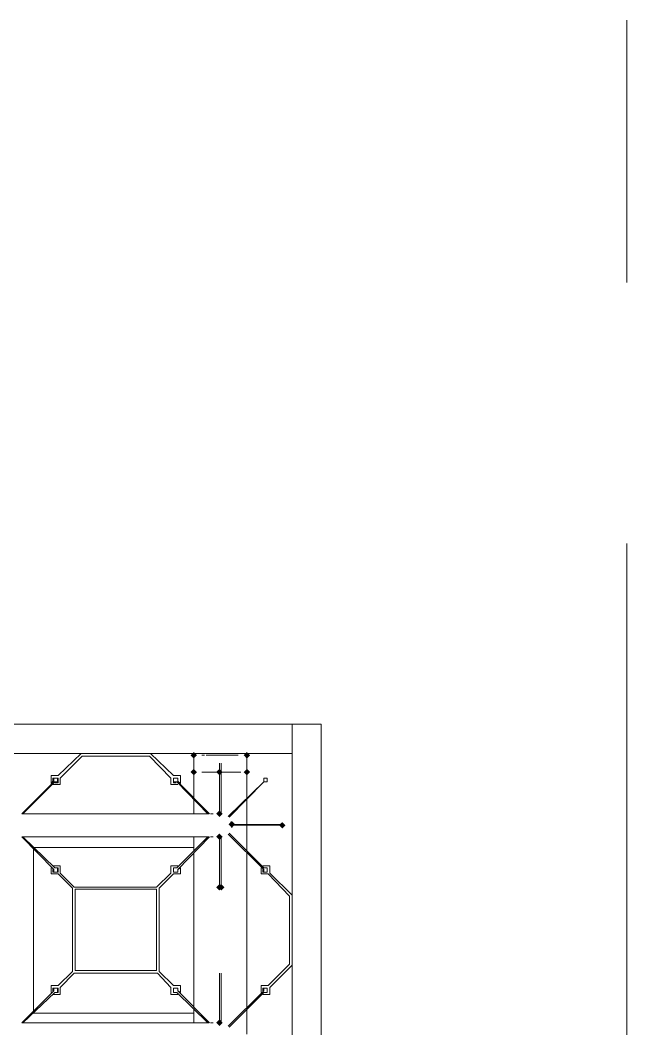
# Model space of a CAD drawing. Header units: millimetres. Extents: x -4415 to 173792, y -78716 to 47289.
# Drawn here: x 44444 to 45179, y -4336 to -3113 of the extents above; entities that cross this region are included whole.
import ezdxf

# ---------------------------------------------------------------- set-up
doc = ezdxf.new("R2010")
doc.units = ezdxf.units.MM

msp = doc.modelspace()

# ---------------------------------------------------------------- hatches: boundary and pattern name
h = msp.add_hatch(color=0)
h.dxf.hatch_style = 2
h.paths.add_polyline_path([(44654.3, -4008.2), (44650.4, -4004.2), (44654.3, -4000.3), (44658.3, -4004.2)])
h = msp.add_hatch(color=0)
h.dxf.hatch_style = 2
h.paths.add_polyline_path([(44718.7, -4008.2), (44714.8, -4004.2), (44718.7, -4000.3), (44722.7, -4004.2)])
h = msp.add_hatch(color=0)
h.dxf.hatch_style = 2
h.paths.add_polyline_path([(44654.3, -4028.6), (44650.4, -4024.6), (44654.3, -4020.7), (44658.3, -4024.6)])
h = msp.add_hatch(color=0)
h.dxf.hatch_style = 2
h.paths.add_polyline_path([(44654.3, -4028.6), (44650.4, -4024.6), (44654.3, -4020.7), (44658.3, -4024.6)])
h = msp.add_hatch(color=0)
h.dxf.hatch_style = 2
h.paths.add_polyline_path([(44685.5, -4028.6), (44681.5, -4024.6), (44685.5, -4020.7), (44689.4, -4024.6)])
h = msp.add_hatch(color=0)
h.dxf.hatch_style = 2
h.paths.add_polyline_path([(44718.7, -4028.6), (44714.8, -4024.6), (44718.7, -4020.7), (44722.7, -4024.6)])
h = msp.add_hatch(color=0)
h.dxf.hatch_style = 2
h.paths.add_polyline_path([(44718.7, -4028.6), (44714.8, -4024.6), (44718.7, -4020.7), (44722.7, -4024.6)])
h = msp.add_hatch(color=0)
h.dxf.hatch_style = 2
h.paths.add_polyline_path([(44685.5, -4079), (44681.5, -4075.1), (44685.5, -4071.1), (44689.4, -4075.1)])
h = msp.add_hatch(color=0)
h.dxf.hatch_style = 2
h.paths.add_polyline_path([(44700.5, -4091.9), (44696.5, -4088), (44700.5, -4084), (44704.5, -4088)])
h = msp.add_hatch(color=0)
h.dxf.hatch_style = 2
h.paths.add_polyline_path([(44761.7, -4093), (44757.7, -4089), (44761.7, -4085.1), (44765.6, -4089)])
h = msp.add_hatch(color=0)
h.dxf.hatch_style = 2
h.paths.add_polyline_path([(44761.7, -4093), (44757.7, -4089), (44761.7, -4085.1), (44765.6, -4089)])
h = msp.add_hatch(color=0)
h.dxf.hatch_style = 2
h.paths.add_polyline_path([(44685.5, -4107), (44681.5, -4103), (44685.5, -4099), (44689.4, -4103)])
h = msp.add_hatch(color=0)
h.dxf.hatch_style = 2
h.paths.add_polyline_path([(44685.5, -4168.1), (44681.5, -4164.2), (44685.5, -4160.2), (44689.4, -4164.2)])
h = msp.add_hatch(color=0)
h.dxf.hatch_style = 2
h.paths.add_polyline_path([(44687.6, -4168.1), (44683.6, -4164.2), (44687.6, -4160.2), (44691.6, -4164.2)])
h = msp.add_hatch(color=0)
h.dxf.hatch_style = 2
h.paths.add_polyline_path([(44685.5, -4332.4), (44681.5, -4328.4), (44685.5, -4324.4), (44689.4, -4328.4)])

# ---------------------------------------------------------------- linework, layer by layer
at = {"color": 0, "lineweight": 0}
for points in [[(45179.3, -3113.2), (45179.3, -3431)], [(45179.3, -3747.7), (45179.3, -5653.1)], [(43837.4, -3966.7), (44773.5, -3966.7)], [(44773.5, -3966.7), (44773.5, -4002.1)], [(44808.9, -3966.7), (44773.5, -3966.7)], [(44773.5, -3966.7), (44773.5, -5482.4)], [(44808.9, -3966.7), (44808.9, -5482.4)], [(43837.4, -4002.1), (44773.5, -4002.1)], [(44518, -4002.1), (44490.1, -4028.9)], [(44492.2, -4032.1), (44519.1, -4005.3)], [(44601.7, -4002.1), (44518, -4002.1)], [(44519.1, -4005.3), (44600.7, -4005.3)], [(44600.7, -4005.3), (44626.4, -4032.1)], [(44629.6, -4028.9), (44601.7, -4002.1)], [(44654.3, -4024.6), (44654.3, -4004.2)], [(44667.2, -4004.2), (44664, -4004.2)], [(44672.6, -4004.2), (44669.4, -4004.2)], [(44675.8, -4004.2), (44672.6, -4004.2)], [(44679, -4004.2), (44675.8, -4004.2)], [(44682.2, -4004.2), (44679, -4004.2)], [(44685.5, -4004.2), (44682.2, -4004.2)], [(44688.7, -4004.2), (44685.5, -4004.2)], [(44691.9, -4004.2), (44688.7, -4004.2)], [(44695.1, -4004.2), (44691.9, -4004.2)], [(44698.3, -4004.2), (44695.1, -4004.2)], [(44701.6, -4004.2), (44698.3, -4004.2)], [(44704.8, -4004.2), (44701.6, -4004.2)], [(44708, -4004.2), (44704.8, -4004.2)], [(44718.7, -4004.2), (44718.7, -4024.6)], [(44685.5, -4075.1), (44685.5, -4013.9)], [(44687.6, -4013.9), (44687.6, -4075.1)], [(44490.1, -4028.9), (44481.5, -4028.9)], [(44481.5, -4028.9), (44481.5, -4038.6)], [(44483.6, -4035.4), (44483.6, -4032.1)], [(44483.6, -4032.1), (44490.1, -4032.1)], [(44484.7, -4032.1), (44489, -4032.1)], [(44484.7, -4036.4), (44484.7, -4032.1)], [(44489, -4032.1), (44489, -4036.4)], [(44490.1, -4032.1), (44490.1, -4037.5)], [(44492.2, -4039.7), (44492.2, -4032.1)], [(44626.4, -4032.1), (44626.4, -4039.7)], [(44638.2, -4028.9), (44629.6, -4028.9)], [(44629.6, -4037.5), (44629.6, -4032.1)], [(44629.6, -4032.1), (44635, -4032.1)], [(44629.6, -4032.1), (44635, -4032.1)], [(44629.6, -4036.4), (44629.6, -4032.1)], [(44635, -4032.1), (44635, -4035.4)], [(44635, -4032.1), (44635, -4036.4)], [(44638.2, -4038.6), (44638.2, -4028.9)], [(44654.3, -4055.8), (44654.3, -4024.6)], [(44667.2, -4024.6), (44664, -4024.6)], [(44670.4, -4024.6), (44667.2, -4024.6)], [(44672.6, -4024.6), (44669.4, -4024.6)], [(44673.6, -4024.6), (44670.4, -4024.6)], [(44675.8, -4024.6), (44672.6, -4024.6)], [(44676.9, -4024.6), (44673.6, -4024.6)], [(44679, -4024.6), (44675.8, -4024.6)], [(44680.1, -4024.6), (44676.9, -4024.6)], [(44682.2, -4024.6), (44679, -4024.6)], [(44683.3, -4024.6), (44680.1, -4024.6)], [(44685.5, -4024.6), (44682.2, -4024.6)], [(44691.9, -4024.6), (44688.7, -4024.6)], [(44694, -4024.6), (44689.8, -4024.6)], [(44695.1, -4024.6), (44691.9, -4024.6)], [(44697.3, -4024.6), (44694, -4024.6)], [(44698.3, -4024.6), (44695.1, -4024.6)], [(44701.6, -4024.6), (44698.3, -4024.6)], [(44702.6, -4024.6), (44699.4, -4024.6)], [(44704.8, -4024.6), (44701.6, -4024.6)], [(44705.9, -4024.6), (44702.6, -4024.6)], [(44708, -4024.6), (44704.8, -4024.6)], [(44711.2, -4024.6), (44708, -4024.6)], [(44718.7, -4024.6), (44718.7, -4055.8)], [(44739.1, -4032.1), (44743.4, -4032.1)], [(44739.1, -4036.4), (44739.1, -4032.1)], [(44743.4, -4032.1), (44743.4, -4036.4)], [(44446.1, -4075.1), (44484.7, -4036.4)], [(44485.8, -4036.4), (44447.1, -4075.1)], [(44481.5, -4038.6), (44483.6, -4035.4)], [(44483.6, -4039.7), (44492.2, -4039.7)], [(44489, -4036.4), (44485.8, -4036.4)], [(44490.1, -4037.5), (44485.8, -4037.5)], [(44626.4, -4039.7), (44635, -4039.7)], [(44633.9, -4036.4), (44629.6, -4036.4)], [(44632.9, -4037.5), (44629.6, -4037.5)], [(44671.5, -4075.1), (44633.9, -4036.4)], [(44635, -4035.4), (44638.2, -4038.6)], [(44635, -4036.4), (44673.6, -4075.1)], [(44696.2, -4078.3), (44739.1, -4036.4)], [(44739.1, -4036.4), (44697.3, -4079.4)], [(44743.4, -4036.4), (44739.1, -4036.4)], [(44654.3, -4075.1), (44654.3, -4056.8)], [(44718.7, -4056.8), (44718.7, -4088)], [(44446.1, -4075.1), (44450.4, -4075.1)], [(44450.4, -4075.1), (44453.6, -4075.1)], [(44453.6, -4075.1), (44457.9, -4075.1)], [(44457.9, -4075.1), (44462.2, -4075.1)], [(44462.2, -4075.1), (44466.5, -4075.1)], [(44466.5, -4075.1), (44470.8, -4075.1)], [(44470.8, -4075.1), (44476.1, -4075.1)], [(44476.1, -4075.1), (44480.4, -4075.1)], [(44480.4, -4075.1), (44486.9, -4075.1)], [(44486.9, -4075.1), (44492.2, -4075.1)], [(44492.2, -4075.1), (44497.6, -4075.1)], [(44497.6, -4075.1), (44504, -4075.1)], [(44504, -4075.1), (44510.5, -4075.1)], [(44510.5, -4075.1), (44516.9, -4075.1)], [(44516.9, -4075.1), (44522.3, -4075.1)], [(44522.3, -4075.1), (44528.7, -4075.1)], [(44528.7, -4075.1), (44536.2, -4075.1)], [(44536.2, -4075.1), (44542.7, -4075.1)], [(44542.7, -4075.1), (44549.1, -4075.1)], [(44549.1, -4075.1), (44556.6, -4075.1)], [(44556.6, -4075.1), (44563.1, -4075.1)], [(44563.1, -4075.1), (44569.5, -4075.1)], [(44569.5, -4075.1), (44577, -4075.1)], [(44577, -4075.1), (44583.5, -4075.1)], [(44583.5, -4075.1), (44589.9, -4075.1)], [(44589.9, -4075.1), (44596.4, -4075.1)], [(44596.4, -4075.1), (44602.8, -4075.1)], [(44602.8, -4075.1), (44609.2, -4075.1)], [(44609.2, -4075.1), (44614.6, -4075.1)], [(44614.6, -4075.1), (44621, -4075.1)], [(44621, -4075.1), (44626.4, -4075.1)], [(44626.4, -4075.1), (44632.9, -4075.1)], [(44632.9, -4075.1), (44638.2, -4075.1)], [(44638.2, -4075.1), (44643.6, -4075.1)], [(44643.6, -4075.1), (44649, -4075.1)], [(44649, -4075.1), (44653.3, -4075.1)], [(44653.3, -4075.1), (44657.5, -4075.1)], [(44657.5, -4075.1), (44661.8, -4075.1)], [(44661.8, -4075.1), (44666.1, -4075.1)], [(44666.1, -4075.1), (44669.4, -4075.1)], [(44669.4, -4075.1), (44672.6, -4075.1)], [(44674.7, -4075.1), (44677.9, -4075.1)], [(44700.5, -4088), (44699.4, -4084.7)], [(44700.5, -4088), (44761.7, -4088)], [(44700.5, -4092.3), (44700.5, -4089)], [(44761.7, -4089), (44700.5, -4089)], [(44718.7, -4089), (44718.7, -4120.2)], [(44450.4, -4103), (44446.1, -4103)], [(44484.7, -4142.7), (44446.1, -4103)], [(44447.1, -4103), (44485.8, -4140.6)], [(44453.6, -4103), (44450.4, -4103)], [(44457.9, -4103), (44453.6, -4103)], [(44462.2, -4103), (44457.9, -4103)], [(44466.5, -4103), (44462.2, -4103)], [(44470.8, -4103), (44466.5, -4103)], [(44476.1, -4103), (44470.8, -4103)], [(44480.4, -4103), (44476.1, -4103)], [(44486.9, -4103), (44480.4, -4103)], [(44492.2, -4103), (44486.9, -4103)], [(44497.6, -4103), (44492.2, -4103)], [(44504, -4103), (44497.6, -4103)], [(44510.5, -4103), (44504, -4103)], [(44516.9, -4103), (44510.5, -4103)], [(44522.3, -4103), (44516.9, -4103)], [(44528.7, -4103), (44522.3, -4103)], [(44536.2, -4103), (44528.7, -4103)], [(44542.7, -4103), (44536.2, -4103)], [(44549.1, -4103), (44542.7, -4103)], [(44556.6, -4103), (44549.1, -4103)], [(44563.1, -4103), (44556.6, -4103)], [(44569.5, -4103), (44563.1, -4103)], [(44577, -4103), (44569.5, -4103)], [(44583.5, -4103), (44577, -4103)], [(44589.9, -4103), (44583.5, -4103)], [(44596.4, -4103), (44589.9, -4103)], [(44602.8, -4103), (44596.4, -4103)], [(44609.2, -4103), (44602.8, -4103)], [(44614.6, -4103), (44609.2, -4103)], [(44621, -4103), (44614.6, -4103)], [(44626.4, -4103), (44621, -4103)], [(44632.9, -4103), (44626.4, -4103)], [(44638.2, -4103), (44632.9, -4103)], [(44633.9, -4140.6), (44671.5, -4103)], [(44673.6, -4103), (44635, -4142.7)], [(44643.6, -4103), (44638.2, -4103)], [(44649, -4103), (44643.6, -4103)], [(44653.3, -4103), (44649, -4103)], [(44657.5, -4103), (44653.3, -4103)], [(44654.3, -4120.2), (44654.3, -4103)], [(44661.8, -4103), (44657.5, -4103)], [(44666.1, -4103), (44661.8, -4103)], [(44669.4, -4103), (44666.1, -4103)], [(44672.6, -4103), (44669.4, -4103)], [(44677.9, -4103), (44674.7, -4103)], [(44685.5, -4164.2), (44685.5, -4103)], [(44687.6, -4103), (44687.6, -4164.2)], [(44739.1, -4142.7), (44696.2, -4099.8)], [(44697.3, -4098.7), (44739.1, -4140.6)], [(44460, -4115.9), (44654.3, -4115.9)], [(44460, -4315.5), (44460, -4116.9)], [(44654.3, -4310.2), (44654.3, -4122.3)], [(44718.7, -4122.3), (44718.7, -4310.2)], [(44481.5, -4148.1), (44481.5, -4140.6)], [(44483.6, -4138.4), (44492.2, -4138.4)], [(44483.6, -4142.7), (44483.6, -4145.9)], [(44484.7, -4145.9), (44484.7, -4142.7)], [(44490.1, -4140.6), (44485.8, -4140.6)], [(44485.8, -4140.6), (44489, -4140.6)], [(44489, -4140.6), (44489, -4145.9)], [(44490.1, -4145.9), (44490.1, -4140.6)], [(44492.2, -4138.4), (44492.2, -4147)], [(44626.4, -4138.4), (44635, -4138.4)], [(44626.4, -4147), (44626.4, -4138.4)], [(44629.6, -4140.6), (44629.6, -4145.9)], [(44632.9, -4140.6), (44629.6, -4140.6)], [(44629.6, -4140.6), (44633.9, -4140.6)], [(44629.6, -4145.9), (44629.6, -4140.6)], [(44635, -4142.7), (44638.2, -4140.6)], [(44635, -4145.9), (44635, -4142.7)], [(44635, -4142.7), (44635, -4145.9)], [(44638.2, -4140.6), (44638.2, -4148.1)], [(44735.9, -4140.6), (44735.9, -4148.1)], [(44746.6, -4138.4), (44738.1, -4138.4)], [(44738.1, -4145.9), (44738.1, -4142.7)], [(44739.1, -4140.6), (44743.4, -4140.6)], [(44739.1, -4145.9), (44739.1, -4142.7)], [(44740.2, -4140.6), (44743.4, -4140.6)], [(44743.4, -4140.6), (44743.4, -4145.9)], [(44743.4, -4140.6), (44743.4, -4145.9)], [(44746.6, -4147), (44746.6, -4138.4)], [(44490.1, -4148.1), (44481.5, -4148.1)], [(44483.6, -4145.9), (44490.1, -4145.9)], [(44489, -4145.9), (44484.7, -4145.9)], [(44507.3, -4165.3), (44490.1, -4148.1)], [(44492.2, -4147), (44509.4, -4164.2)], [(44609.2, -4164.2), (44626.4, -4147)], [(44629.6, -4148.1), (44612.5, -4165.3)], [(44629.6, -4145.9), (44635, -4145.9)], [(44635, -4145.9), (44629.6, -4145.9)], [(44638.2, -4148.1), (44629.6, -4148.1)], [(44735.9, -4148.1), (44744.5, -4148.1)], [(44743.4, -4145.9), (44738.1, -4145.9)], [(44743.4, -4145.9), (44739.1, -4145.9)], [(44744.5, -4148.1), (44770.3, -4174.9)], [(44773.5, -4173.8), (44746.6, -4147)], [(44507.3, -4266.2), (44507.3, -4165.3)], [(44509.4, -4164.2), (44609.2, -4164.2)], [(44510.5, -4265.1), (44510.5, -4166.3)], [(44510.5, -4166.3), (44609.2, -4166.3)], [(44609.2, -4166.3), (44609.2, -4265.1)], [(44612.5, -4165.3), (44612.5, -4266.2)], [(44770.3, -4174.9), (44770.3, -4257.6)], [(44773.5, -4258.6), (44773.5, -4173.8)], [(44490.1, -4283.3), (44507.3, -4266.2)], [(44609.2, -4265.1), (44510.5, -4265.1)], [(44612.5, -4266.2), (44629.6, -4283.3)], [(44770.3, -4257.6), (44744.5, -4283.3)], [(44746.6, -4285.5), (44773.5, -4258.6)], [(44509.4, -4268.3), (44492.2, -4285.5)], [(44610.3, -4268.3), (44509.4, -4268.3)], [(44626.4, -4285.5), (44610.3, -4268.3)], [(44685.5, -4328.4), (44685.5, -4268.3)], [(44687.6, -4268.3), (44687.6, -4328.4)], [(44446.1, -4328.4), (44484.7, -4289.8)], [(44481.5, -4283.3), (44490.1, -4283.3)], [(44481.5, -4291.9), (44481.5, -4283.3)], [(44483.6, -4286.6), (44483.6, -4289.8)], [(44490.1, -4286.6), (44483.6, -4286.6)], [(44484.7, -4286.6), (44489, -4286.6)], [(44484.7, -4289.8), (44484.7, -4286.6)], [(44489, -4286.6), (44489, -4291.9)], [(44490.1, -4291.9), (44490.1, -4286.6)], [(44492.2, -4285.5), (44492.2, -4294.1)], [(44626.4, -4294.1), (44626.4, -4285.5)], [(44629.6, -4283.3), (44638.2, -4283.3)], [(44629.6, -4286.6), (44629.6, -4291.9)], [(44635, -4286.6), (44629.6, -4286.6)], [(44629.6, -4286.6), (44635, -4286.6)], [(44629.6, -4291.9), (44629.6, -4286.6)], [(44635, -4289.8), (44635, -4286.6)], [(44635, -4286.6), (44635, -4289.8)], [(44638.2, -4291.9), (44635, -4289.8)], [(44635, -4289.8), (44673.6, -4328.4)], [(44638.2, -4283.3), (44638.2, -4291.9)], [(44696.2, -4332.7), (44739.1, -4289.8)], [(44744.5, -4283.3), (44735.9, -4283.3)], [(44735.9, -4283.3), (44735.9, -4291.9)], [(44738.1, -4289.8), (44738.1, -4286.6)], [(44738.1, -4286.6), (44743.4, -4286.6)], [(44739.1, -4286.6), (44743.4, -4286.6)], [(44739.1, -4289.8), (44739.1, -4286.6)], [(44743.4, -4286.6), (44743.4, -4291.9)], [(44743.4, -4286.6), (44743.4, -4291.9)], [(44746.6, -4294.1), (44746.6, -4285.5)], [(44485.8, -4291.9), (44447.1, -4328.4)], [(44492.2, -4294.1), (44483.6, -4294.1)], [(44485.8, -4291.9), (44490.1, -4291.9)], [(44489, -4291.9), (44485.8, -4291.9)], [(44635, -4294.1), (44626.4, -4294.1)], [(44629.6, -4291.9), (44632.9, -4291.9)], [(44633.9, -4291.9), (44629.6, -4291.9)], [(44671.5, -4328.4), (44633.9, -4291.9)], [(44739.1, -4291.9), (44697.3, -4333.8)], [(44738.1, -4294.1), (44746.6, -4294.1)], [(44743.4, -4291.9), (44739.1, -4291.9)], [(44743.4, -4291.9), (44740.2, -4291.9)], [(44654.3, -4328.4), (44654.3, -4311.2)], [(44718.7, -4311.2), (44718.7, -4342.4)], [(44654.3, -4316.6), (44460, -4316.6)], [(44446.1, -4328.4), (44450.4, -4328.4)], [(44450.4, -4328.4), (44453.6, -4328.4)], [(44453.6, -4328.4), (44457.9, -4328.4)], [(44457.9, -4328.4), (44462.2, -4328.4)], [(44462.2, -4328.4), (44466.5, -4328.4)], [(44466.5, -4328.4), (44470.8, -4328.4)], [(44470.8, -4328.4), (44476.1, -4328.4)], [(44476.1, -4328.4), (44480.4, -4328.4)], [(44480.4, -4328.4), (44486.9, -4328.4)], [(44486.9, -4328.4), (44492.2, -4328.4)], [(44492.2, -4328.4), (44497.6, -4328.4)], [(44497.6, -4328.4), (44504, -4328.4)], [(44504, -4328.4), (44510.5, -4328.4)], [(44510.5, -4328.4), (44516.9, -4328.4)], [(44516.9, -4328.4), (44522.3, -4328.4)], [(44522.3, -4328.4), (44528.7, -4328.4)], [(44528.7, -4328.4), (44536.2, -4328.4)], [(44536.2, -4328.4), (44542.7, -4328.4)], [(44542.7, -4328.4), (44549.1, -4328.4)], [(44549.1, -4328.4), (44556.6, -4328.4)], [(44556.6, -4328.4), (44563.1, -4328.4)], [(44563.1, -4328.4), (44569.5, -4328.4)], [(44569.5, -4328.4), (44577, -4328.4)], [(44577, -4328.4), (44583.5, -4328.4)], [(44583.5, -4328.4), (44589.9, -4328.4)], [(44589.9, -4328.4), (44596.4, -4328.4)], [(44596.4, -4328.4), (44602.8, -4328.4)], [(44602.8, -4328.4), (44609.2, -4328.4)], [(44609.2, -4328.4), (44614.6, -4328.4)], [(44614.6, -4328.4), (44621, -4328.4)], [(44621, -4328.4), (44626.4, -4328.4)], [(44626.4, -4328.4), (44632.9, -4328.4)], [(44632.9, -4328.4), (44638.2, -4328.4)], [(44638.2, -4328.4), (44643.6, -4328.4)], [(44643.6, -4328.4), (44649, -4328.4)], [(44649, -4328.4), (44653.3, -4328.4)], [(44653.3, -4328.4), (44657.5, -4328.4)], [(44657.5, -4328.4), (44661.8, -4328.4)], [(44661.8, -4328.4), (44666.1, -4328.4)], [(44666.1, -4328.4), (44669.4, -4328.4)], [(44669.4, -4328.4), (44672.6, -4328.4)], [(44674.7, -4328.4), (44677.9, -4328.4)]]:
    msp.add_lwpolyline(points, dxfattribs=at)

doc.saveas('drawing.dxf')
